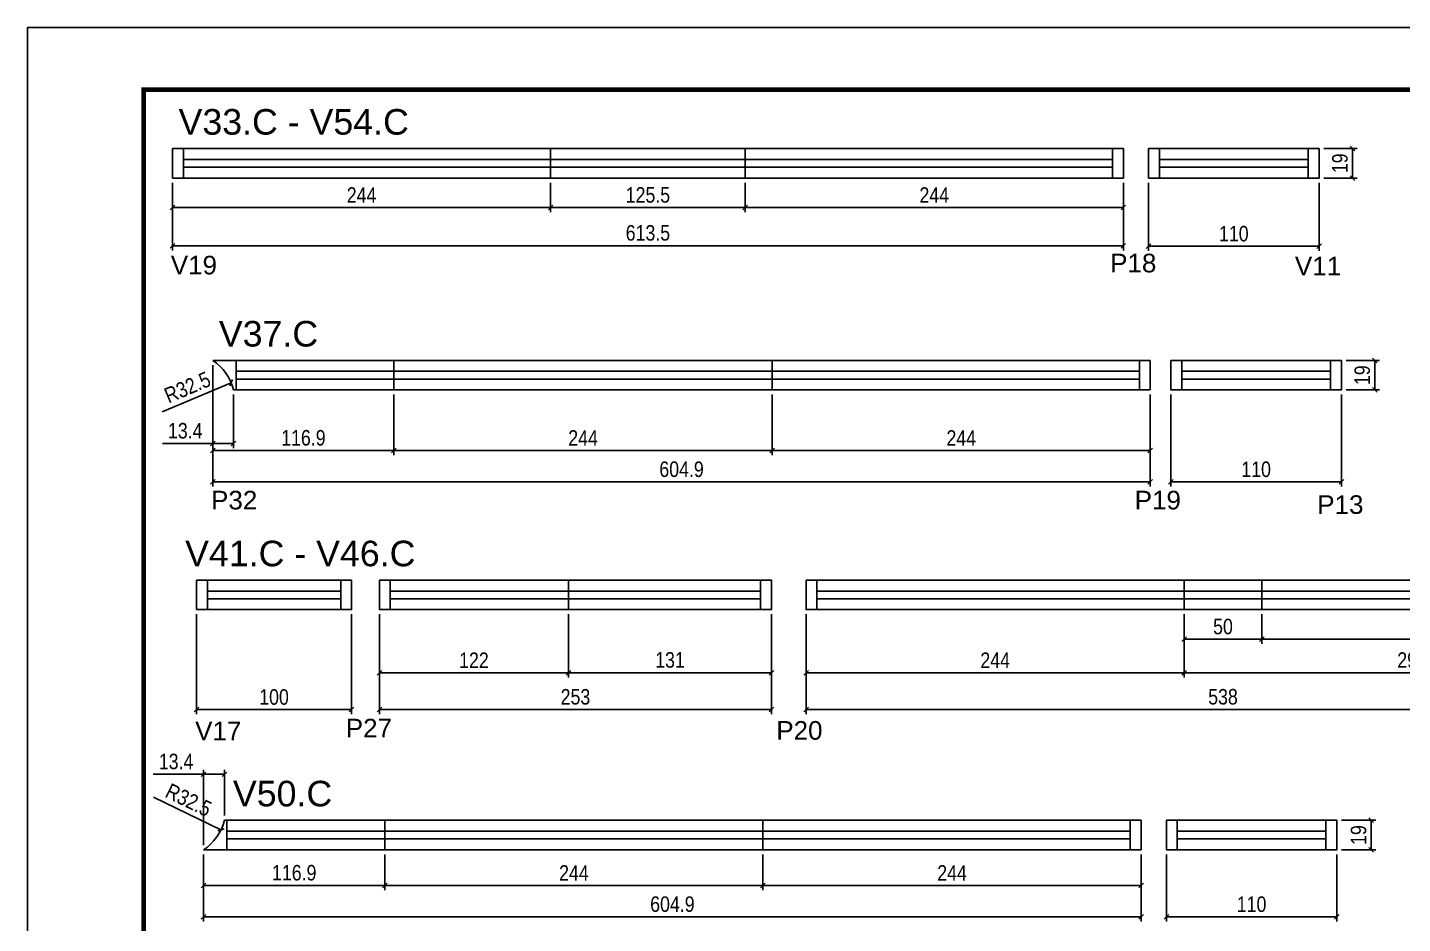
# Model space of a CAD drawing. Header units: millimetres. Extents: x 2012 to 8337, y 304 to 4842.
# Drawn here: x 2012 to 2899, y 776 to 1354 of the extents above; entities that cross this region are included whole.
import ezdxf

# ---------------------------------------------------------------- set-up
doc = ezdxf.new("R2010")
doc.units = ezdxf.units.MM
doc.linetypes.add('DASHED', pattern=[0.75, 0.5, -0.25])
for name, color, linetype in [('222', 6, 'Continuous'), ('5', 5, 'Continuous'), ('COTA', 241, 'Continuous'), ('NOMENCLATURA', 7, 'Continuous'), ('Painéis', 200, 'Continuous'), ('SARR_2.2x7', 40, 'Continuous')]:
    doc.layers.add(name, color=color, linetype=linetype)
doc.layers.add('Folhas', color=255, linetype='Continuous', lineweight=9)
doc.layers.add('SARRAFO DE PRESSAO', color=251, linetype='DASHED', lineweight=9)
doc.layers.add('Laje_Perimetro', color=7, linetype='Continuous', plot=False)
doc.styles.add('COTA TECNICA', font='techl___.ttf', dxfattribs={"height": 10})
doc.styles.add('COTA TECNICA-50', font='techl___.ttf', dxfattribs={"height": 10})
doc.styles.get("Standard").update_dxf_attribs({"font": 'arial.ttf'})
doc.dimstyles.new('COTA PAINEL-50', dxfattribs={"dimtxt": 10, "dimasz": 3, "dimexe": 3, "dimexo": 3, "dimgap": 3, "dimtad": 1, "dimdec": 1, "dimzin": 12, "dimdsep": 46, "dimtxsty": 'COTA TECNICA-50', "dimblk1": 'OBLIQUE', "dimblk2": 'OBLIQUE', "dimsah": 1, "dimcen": 0.9, "dimclrd": 4, "dimclre": 4, "dimclrt": 240, "dimadec": 1, "dimazin": 3, "dimtfac": 1, "dimtdec": 1, "dimtmove": 0, "dimatfit": 3, "dimfxl": 1, "dimtolj": 1, "dimtzin": 12, "dimarcsym": 0})
doc.dimstyles.new('PAINEL', dxfattribs={"dimtxt": 10, "dimasz": 3, "dimexe": 3, "dimexo": 3, "dimgap": 3, "dimtad": 1, "dimdec": 1, "dimzin": 12, "dimdsep": 46, "dimtxsty": 'COTA TECNICA', "dimblk1": 'OBLIQUE', "dimblk2": 'OBLIQUE', "dimsah": 1, "dimcen": 0.9, "dimclrd": 4, "dimclre": 4, "dimclrt": 240, "dimadec": 1, "dimazin": 3, "dimtfac": 1, "dimtdec": 1, "dimtmove": 0, "dimatfit": 3, "dimfxl": 1, "dimtolj": 1, "dimtzin": 12, "dimarcsym": 0})

# ---------------------------------------------------------------- blocks, each defined once
blk = doc.blocks.new('9999999999')
at = {"layer": 'Folhas'}
blk.add_lwpolyline([(98138.98, 34190.21), (99623.98, 34190.21), (99623.98, 35240.21), (98138.98, 35240.21)], close=True, dxfattribs=at)
at = {"layer": 'Folhas', "color": 30, "const_width": 3}
blk.add_lwpolyline([(98213.98, 34230.21), (99583.98, 34230.21), (99583.98, 35200.21), (98213.98, 35200.21)], close=True, dxfattribs=at)
blk = doc.blocks.new('_Oblique')
at = {"color": 0, "linetype": 'ByBlock', "lineweight": -2}
blk.add_line((-0.5, -0.5), (0.5, 0.5), dxfattribs=at)
blk = doc.blocks.new('*D256')
at = {"layer": 'COTA', "color": 4, "linetype": 'ByBlock', "lineweight": -2, "transparency": 16777216}
for p, q in [((2105.34, 1254.16), (2105.34, 1235.1)), ((2349.34, 1254.16), (2349.34, 1235.1)), ((2105.34, 1238.1), (2349.34, 1238.1))]:
    blk.add_line(p, q, dxfattribs=at)
at = {"layer": 'Defpoints', "color": 0, "linetype": 'ByBlock', "transparency": 16777216}
for p in [(2105.34, 1257.16), (2349.34, 1257.16), (2349.34, 1238.1)]:
    blk.add_point(p, dxfattribs=at)
at = {"layer": 'COTA', "color": 4, "linetype": 'ByBlock', "lineweight": -2, "transparency": 16777216, "xscale": 3, "yscale": 3, "zscale": 3, "rotation": 180}
blk.add_blockref('_Oblique', (2105.34, 1238.1), dxfattribs=at)
at = {"layer": 'COTA', "color": 4, "linetype": 'ByBlock', "lineweight": -2, "transparency": 16777216, "xscale": 3, "yscale": 3, "zscale": 3}
blk.add_blockref('_Oblique', (2349.34, 1238.1), dxfattribs=at)
at = {"layer": 'COTA', "color": 240, "linetype": 'ByBlock', "transparency": 16777216, "insert": (2227.34, 1246.18), "char_height": 10, "attachment_point": 5, "style": 'COTA TECNICA-50'}
blk.add_mtext('\\A1;244', dxfattribs=at)
blk = doc.blocks.new('*D257')
at = {"layer": 'COTA', "color": 4, "linetype": 'ByBlock', "lineweight": -2, "transparency": 16777216}
for p, q in [((2474.84, 1254.16), (2474.84, 1235.1)), ((2718.84, 1254.16), (2718.84, 1235.1)), ((2474.84, 1238.1), (2718.84, 1238.1))]:
    blk.add_line(p, q, dxfattribs=at)
at = {"layer": 'Defpoints', "color": 0, "linetype": 'ByBlock', "transparency": 16777216}
for p in [(2474.84, 1257.16), (2718.84, 1257.16), (2718.84, 1238.1)]:
    blk.add_point(p, dxfattribs=at)
at = {"layer": 'COTA', "color": 4, "linetype": 'ByBlock', "lineweight": -2, "transparency": 16777216, "xscale": 3, "yscale": 3, "zscale": 3, "rotation": 180}
blk.add_blockref('_Oblique', (2474.84, 1238.1), dxfattribs=at)
at = {"layer": 'COTA', "color": 4, "linetype": 'ByBlock', "lineweight": -2, "transparency": 16777216, "xscale": 3, "yscale": 3, "zscale": 3}
blk.add_blockref('_Oblique', (2718.84, 1238.1), dxfattribs=at)
at = {"layer": 'COTA', "color": 240, "linetype": 'ByBlock', "transparency": 16777216, "insert": (2596.84, 1246.18), "char_height": 10, "attachment_point": 5, "style": 'COTA TECNICA-50'}
blk.add_mtext('\\A1;244', dxfattribs=at)
blk = doc.blocks.new('*D413')
at = {"layer": 'COTA', "color": 4, "lineweight": -2, "transparency": 16777216}
for p, q in [((2105.34, 1254.16), (2105.34, 1210.52)), ((2718.84, 1254.16), (2718.84, 1210.52)), ((2105.34, 1213.52), (2718.84, 1213.52))]:
    blk.add_line(p, q, dxfattribs=at)
at = {"layer": 'Defpoints', "color": 0, "transparency": 16777216}
for p in [(2105.34, 1257.16), (2718.84, 1257.16), (2718.84, 1213.52)]:
    blk.add_point(p, dxfattribs=at)
at = {"layer": 'COTA', "color": 4, "lineweight": -2, "transparency": 16777216, "xscale": 3, "yscale": 3, "zscale": 3, "rotation": 180}
blk.add_blockref('_Oblique', (2105.34, 1213.52), dxfattribs=at)
at = {"layer": 'COTA', "color": 4, "lineweight": -2, "transparency": 16777216, "xscale": 3, "yscale": 3, "zscale": 3}
blk.add_blockref('_Oblique', (2718.84, 1213.52), dxfattribs=at)
at = {"layer": 'COTA', "color": 240, "transparency": 16777216, "insert": (2412.09, 1221.74), "char_height": 10, "attachment_point": 5, "style": 'COTA TECNICA'}
blk.add_mtext('\\A1;613.5', dxfattribs=at)
blk = doc.blocks.new('*D258')
at = {"layer": 'COTA', "color": 4, "linetype": 'ByBlock', "lineweight": -2, "transparency": 16777216}
for p, q in [((2349.34, 1254.16), (2349.34, 1235.1)), ((2474.84, 1254.16), (2474.84, 1235.1)), ((2349.34, 1238.1), (2474.84, 1238.1))]:
    blk.add_line(p, q, dxfattribs=at)
at = {"layer": 'Defpoints', "color": 0, "linetype": 'ByBlock', "transparency": 16777216}
for p in [(2349.34, 1257.16), (2474.84, 1257.16), (2474.84, 1238.1)]:
    blk.add_point(p, dxfattribs=at)
at = {"layer": 'COTA', "color": 4, "linetype": 'ByBlock', "lineweight": -2, "transparency": 16777216, "xscale": 3, "yscale": 3, "zscale": 3, "rotation": 180}
blk.add_blockref('_Oblique', (2349.34, 1238.1), dxfattribs=at)
at = {"layer": 'COTA', "color": 4, "linetype": 'ByBlock', "lineweight": -2, "transparency": 16777216, "xscale": 3, "yscale": 3, "zscale": 3}
blk.add_blockref('_Oblique', (2474.84, 1238.1), dxfattribs=at)
at = {"layer": 'COTA', "color": 240, "linetype": 'ByBlock', "transparency": 16777216, "insert": (2412.09, 1246.21), "char_height": 10, "attachment_point": 5, "style": 'COTA TECNICA-50'}
blk.add_mtext('\\A1;125.5', dxfattribs=at)
blk = doc.blocks.new('*D414')
at = {"layer": 'COTA', "color": 4, "lineweight": -2, "transparency": 16777216}
for p, q in [((2735.11, 1254.16), (2735.11, 1210.15)), ((2845.11, 1254.16), (2845.11, 1210.15)), ((2735.11, 1213.15), (2845.11, 1213.15))]:
    blk.add_line(p, q, dxfattribs=at)
at = {"layer": 'Defpoints', "color": 0, "transparency": 16777216}
for p in [(2735.11, 1257.16), (2845.11, 1257.16), (2845.11, 1213.15)]:
    blk.add_point(p, dxfattribs=at)
at = {"layer": 'COTA', "color": 4, "lineweight": -2, "transparency": 16777216, "xscale": 3, "yscale": 3, "zscale": 3, "rotation": 180}
blk.add_blockref('_Oblique', (2735.11, 1213.15), dxfattribs=at)
at = {"layer": 'COTA', "color": 4, "lineweight": -2, "transparency": 16777216, "xscale": 3, "yscale": 3, "zscale": 3}
blk.add_blockref('_Oblique', (2845.11, 1213.15), dxfattribs=at)
at = {"layer": 'COTA', "color": 240, "transparency": 16777216, "insert": (2790.11, 1221.25), "char_height": 10, "attachment_point": 5, "style": 'COTA TECNICA'}
blk.add_mtext('\\A1;110', dxfattribs=at)
blk = doc.blocks.new('*D415')
at = {"layer": 'Defpoints', "color": 0, "transparency": 16777216}
for p in [(2845.11, 1276.16), (2866.71, 1276.16), (2845.11, 1257.16)]:
    blk.add_point(p, dxfattribs=at)
at = {"layer": 'Painéis', "color": 4, "lineweight": -2, "transparency": 16777216}
for p, q in [((2848.11, 1276.16), (2869.71, 1276.16)), ((2866.71, 1257.16), (2866.71, 1276.16)), ((2848.11, 1257.16), (2869.71, 1257.16))]:
    blk.add_line(p, q, dxfattribs=at)
at = {"layer": 'Painéis', "color": 4, "lineweight": -2, "transparency": 16777216, "xscale": 3, "yscale": 3, "zscale": 3}
for p, rotation in [((2866.71, 1276.16), 90), ((2866.71, 1257.16), 270)]:
    blk.add_blockref('_Oblique', p, dxfattribs=dict(at, rotation=rotation))
at = {"layer": 'Painéis', "color": 240, "transparency": 16777216, "insert": (2858.62, 1266.66), "char_height": 10, "attachment_point": 5, "rotation": 90, "style": 'COTA TECNICA'}
blk.add_mtext('\\A1;19', dxfattribs=at)
blk = doc.blocks.new('*D259')
at = {"layer": 'Defpoints', "color": 0, "transparency": 16777216}
for p in [(2248.25, 1120.53), (2492.25, 1120.53), (2492.25, 1081.47)]:
    blk.add_point(p, dxfattribs=at)
at = {"layer": 'Painéis', "color": 4, "lineweight": -2, "transparency": 16777216}
for p, q in [((2248.25, 1117.53), (2248.25, 1078.47)), ((2492.25, 1117.53), (2492.25, 1078.47)), ((2248.25, 1081.47), (2492.25, 1081.47))]:
    blk.add_line(p, q, dxfattribs=at)
at = {"layer": 'Painéis', "color": 4, "lineweight": -2, "transparency": 16777216, "xscale": 3, "yscale": 3, "zscale": 3, "rotation": 180}
blk.add_blockref('_Oblique', (2248.25, 1081.47), dxfattribs=at)
at = {"layer": 'Painéis', "color": 4, "lineweight": -2, "transparency": 16777216, "xscale": 3, "yscale": 3, "zscale": 3}
blk.add_blockref('_Oblique', (2492.25, 1081.47), dxfattribs=at)
at = {"layer": 'Painéis', "color": 240, "transparency": 16777216, "insert": (2370.25, 1089.54), "char_height": 10, "attachment_point": 5, "style": 'COTA TECNICA'}
blk.add_mtext('\\A1;244', dxfattribs=at)
blk = doc.blocks.new('*D260')
at = {"layer": 'Defpoints', "color": 0, "transparency": 16777216}
for p in [(2492.25, 1120.53), (2736.25, 1120.53), (2736.25, 1081.47)]:
    blk.add_point(p, dxfattribs=at)
at = {"layer": 'Painéis', "color": 4, "lineweight": -2, "transparency": 16777216}
for p, q in [((2492.25, 1117.53), (2492.25, 1078.47)), ((2736.25, 1117.53), (2736.25, 1078.47)), ((2492.25, 1081.47), (2736.25, 1081.47))]:
    blk.add_line(p, q, dxfattribs=at)
at = {"layer": 'Painéis', "color": 4, "lineweight": -2, "transparency": 16777216, "xscale": 3, "yscale": 3, "zscale": 3, "rotation": 180}
blk.add_blockref('_Oblique', (2492.25, 1081.47), dxfattribs=at)
at = {"layer": 'Painéis', "color": 4, "lineweight": -2, "transparency": 16777216, "xscale": 3, "yscale": 3, "zscale": 3}
blk.add_blockref('_Oblique', (2736.25, 1081.47), dxfattribs=at)
at = {"layer": 'Painéis', "color": 240, "transparency": 16777216, "insert": (2614.25, 1089.54), "char_height": 10, "attachment_point": 5, "style": 'COTA TECNICA'}
blk.add_mtext('\\A1;244', dxfattribs=at)
blk = doc.blocks.new('*D418')
at = {"layer": 'Defpoints', "color": 0, "transparency": 16777216}
for p in [(2131.34, 1139.53), (2248.25, 1120.53), (2131.34, 1081.47)]:
    blk.add_point(p, dxfattribs=at)
at = {"layer": 'Painéis', "color": 4, "lineweight": -2, "transparency": 16777216}
for p, q in [((2131.34, 1136.53), (2131.34, 1078.47)), ((2248.25, 1117.53), (2248.25, 1078.47)), ((2248.25, 1081.47), (2131.34, 1081.47))]:
    blk.add_line(p, q, dxfattribs=at)
at = {"layer": 'Painéis', "color": 4, "lineweight": -2, "transparency": 16777216, "xscale": 3, "yscale": 3, "zscale": 3, "rotation": 180}
blk.add_blockref('_Oblique', (2131.34, 1081.47), dxfattribs=at)
at = {"layer": 'Painéis', "color": 4, "lineweight": -2, "transparency": 16777216, "xscale": 3, "yscale": 3, "zscale": 3}
blk.add_blockref('_Oblique', (2248.25, 1081.47), dxfattribs=at)
at = {"layer": 'Painéis', "color": 240, "transparency": 16777216, "insert": (2189.79, 1089.6), "char_height": 10, "attachment_point": 5, "style": 'COTA TECNICA'}
blk.add_mtext('\\A1;116.9', dxfattribs=at)
blk = doc.blocks.new('*D419')
at = {"layer": 'Defpoints', "color": 0, "transparency": 16777216}
for p in [(2131.34, 1139.53), (2736.25, 1120.53), (2736.25, 1061.2)]:
    blk.add_point(p, dxfattribs=at)
at = {"layer": 'Painéis', "color": 4, "lineweight": -2, "transparency": 16777216}
for p, q in [((2131.34, 1136.53), (2131.34, 1058.2)), ((2736.25, 1117.53), (2736.25, 1058.2)), ((2131.34, 1061.2), (2736.25, 1061.2))]:
    blk.add_line(p, q, dxfattribs=at)
at = {"layer": 'Painéis', "color": 4, "lineweight": -2, "transparency": 16777216, "xscale": 3, "yscale": 3, "zscale": 3, "rotation": 180}
blk.add_blockref('_Oblique', (2131.34, 1061.2), dxfattribs=at)
at = {"layer": 'Painéis', "color": 4, "lineweight": -2, "transparency": 16777216, "xscale": 3, "yscale": 3, "zscale": 3}
blk.add_blockref('_Oblique', (2736.25, 1061.2), dxfattribs=at)
at = {"layer": 'Painéis', "color": 240, "transparency": 16777216, "insert": (2433.79, 1069.33), "char_height": 10, "attachment_point": 5, "style": 'COTA TECNICA'}
blk.add_mtext('\\A1;604.9', dxfattribs=at)
blk = doc.blocks.new('*D420')
at = {"layer": 'COTA', "color": 4, "lineweight": -2, "transparency": 16777216}
for p, q in [((2749.52, 1117.53), (2749.52, 1058.2)), ((2859.52, 1117.53), (2859.52, 1058.2)), ((2749.52, 1061.2), (2859.52, 1061.2))]:
    blk.add_line(p, q, dxfattribs=at)
at = {"layer": 'Defpoints', "color": 0, "transparency": 16777216}
for p in [(2749.52, 1120.53), (2859.52, 1120.53), (2859.52, 1061.2)]:
    blk.add_point(p, dxfattribs=at)
at = {"layer": 'COTA', "color": 4, "lineweight": -2, "transparency": 16777216, "xscale": 3, "yscale": 3, "zscale": 3, "rotation": 180}
blk.add_blockref('_Oblique', (2749.52, 1061.2), dxfattribs=at)
at = {"layer": 'COTA', "color": 4, "lineweight": -2, "transparency": 16777216, "xscale": 3, "yscale": 3, "zscale": 3}
blk.add_blockref('_Oblique', (2859.52, 1061.2), dxfattribs=at)
at = {"layer": 'COTA', "color": 240, "transparency": 16777216, "insert": (2804.52, 1069.3), "char_height": 10, "attachment_point": 5, "style": 'COTA TECNICA'}
blk.add_mtext('\\A1;110', dxfattribs=at)
blk = doc.blocks.new('*D421')
at = {"layer": 'Defpoints', "color": 0, "transparency": 16777216}
for p in [(2859.52, 1139.53), (2881.11, 1139.53), (2859.52, 1120.53)]:
    blk.add_point(p, dxfattribs=at)
at = {"layer": 'Painéis', "color": 4, "lineweight": -2, "transparency": 16777216}
for p, q in [((2862.52, 1139.53), (2884.11, 1139.53)), ((2881.11, 1120.53), (2881.11, 1139.53)), ((2862.52, 1120.53), (2884.11, 1120.53))]:
    blk.add_line(p, q, dxfattribs=at)
at = {"layer": 'Painéis', "color": 4, "lineweight": -2, "transparency": 16777216, "xscale": 3, "yscale": 3, "zscale": 3}
for p, rotation in [((2881.11, 1139.53), 90), ((2881.11, 1120.53), 270)]:
    blk.add_blockref('_Oblique', p, dxfattribs=dict(at, rotation=rotation))
at = {"layer": 'Painéis', "color": 240, "transparency": 16777216, "insert": (2873.02, 1130.03), "char_height": 10, "attachment_point": 5, "rotation": 90, "style": 'COTA TECNICA'}
blk.add_mtext('\\A1;19', dxfattribs=at)
blk = doc.blocks.new('*D422')
at = {"layer": 'Defpoints', "color": 0, "transparency": 16777216}
for p in [(2131.34, 1139.53), (2144.73, 1120.53), (2131.34, 1085.94)]:
    blk.add_point(p, dxfattribs=at)
at = {"layer": 'Painéis', "color": 4, "lineweight": -2, "transparency": 16777216}
for p, q in [((2131.34, 1136.53), (2131.34, 1082.94)), ((2144.73, 1117.53), (2144.73, 1082.94)), ((2131.34, 1085.94), (2098.8, 1085.94)), ((2144.73, 1085.94), (2131.34, 1085.94))]:
    blk.add_line(p, q, dxfattribs=at)
at = {"layer": 'Painéis', "color": 4, "lineweight": -2, "transparency": 16777216, "xscale": 3, "yscale": 3, "zscale": 3, "rotation": 180}
blk.add_blockref('_Oblique', (2131.34, 1085.94), dxfattribs=at)
at = {"layer": 'Painéis', "color": 4, "lineweight": -2, "transparency": 16777216, "xscale": 3, "yscale": 3, "zscale": 3}
blk.add_blockref('_Oblique', (2144.73, 1085.94), dxfattribs=at)
at = {"layer": 'Painéis', "color": 240, "transparency": 16777216, "insert": (2113.57, 1094.16), "char_height": 10, "attachment_point": 5, "style": 'COTA TECNICA'}
blk.add_mtext('\\A1;13.4', dxfattribs=at)
blk = doc.blocks.new('*D423')
at = {"layer": 'Defpoints', "color": 0, "transparency": 16777216}
for p in [(2143.18, 1125.21), (2113.25, 1112.53)]:
    blk.add_point(p, dxfattribs=at)
at = {"layer": 'Painéis', "color": 4, "lineweight": -2, "transparency": 16777216}
blk.add_line((2098.7, 1106.37), (2143.18, 1125.21), dxfattribs=at)
at = {"layer": 'Painéis', "color": 4, "lineweight": -2, "transparency": 16777216, "xscale": 3, "yscale": 3, "zscale": 3, "rotation": 22.95666572660379}
blk.add_blockref('_Oblique', (2143.18, 1125.21), dxfattribs=at)
at = {"layer": 'Painéis', "color": 240, "transparency": 16777216, "insert": (2114.97, 1122.19), "char_height": 10, "attachment_point": 5, "rotation": 22.95667, "style": 'COTA TECNICA'}
blk.add_mtext('\\A1;R32.5', dxfattribs=at)
blk = doc.blocks.new('*D308')
at = {"layer": 'COTA', "color": 4, "linetype": 'ByBlock', "lineweight": -2, "transparency": 16777216}
for p, q in [((2238.83, 975.85), (2238.83, 935.17)), ((2360.83, 975.85), (2360.83, 935.17)), ((2238.83, 938.17), (2360.83, 938.17))]:
    blk.add_line(p, q, dxfattribs=at)
at = {"layer": 'Defpoints', "color": 0, "linetype": 'ByBlock', "transparency": 16777216}
for p in [(2238.83, 978.85), (2360.83, 978.85), (2360.83, 938.17)]:
    blk.add_point(p, dxfattribs=at)
at = {"layer": 'COTA', "color": 4, "linetype": 'ByBlock', "lineweight": -2, "transparency": 16777216, "xscale": 3, "yscale": 3, "zscale": 3, "rotation": 180}
blk.add_blockref('_Oblique', (2238.83, 938.17), dxfattribs=at)
at = {"layer": 'COTA', "color": 4, "linetype": 'ByBlock', "lineweight": -2, "transparency": 16777216, "xscale": 3, "yscale": 3, "zscale": 3}
blk.add_blockref('_Oblique', (2360.83, 938.17), dxfattribs=at)
at = {"layer": 'COTA', "color": 240, "linetype": 'ByBlock', "transparency": 16777216, "insert": (2299.83, 946.23), "char_height": 10, "attachment_point": 5, "style": 'COTA TECNICA-50'}
blk.add_mtext('\\A1;122', dxfattribs=at)
blk = doc.blocks.new('*D309')
at = {"layer": 'COTA', "color": 4, "linetype": 'ByBlock', "lineweight": -2, "transparency": 16777216}
for p, q in [((2360.83, 975.85), (2360.83, 935.17)), ((2491.83, 975.85), (2491.83, 935.17)), ((2360.83, 938.17), (2491.83, 938.17))]:
    blk.add_line(p, q, dxfattribs=at)
at = {"layer": 'Defpoints', "color": 0, "linetype": 'ByBlock', "transparency": 16777216}
for p in [(2360.83, 978.85), (2491.83, 978.85), (2491.83, 938.17)]:
    blk.add_point(p, dxfattribs=at)
at = {"layer": 'COTA', "color": 4, "linetype": 'ByBlock', "lineweight": -2, "transparency": 16777216, "xscale": 3, "yscale": 3, "zscale": 3, "rotation": 180}
blk.add_blockref('_Oblique', (2360.83, 938.17), dxfattribs=at)
at = {"layer": 'COTA', "color": 4, "linetype": 'ByBlock', "lineweight": -2, "transparency": 16777216, "xscale": 3, "yscale": 3, "zscale": 3}
blk.add_blockref('_Oblique', (2491.83, 938.17), dxfattribs=at)
at = {"layer": 'COTA', "color": 240, "linetype": 'ByBlock', "transparency": 16777216, "insert": (2426.33, 946.39), "char_height": 10, "attachment_point": 5, "style": 'COTA TECNICA-50'}
blk.add_mtext('\\A1;131', dxfattribs=at)
blk = doc.blocks.new('*D445')
at = {"layer": 'COTA', "color": 4, "lineweight": -2, "transparency": 16777216}
for p, q in [((2238.83, 975.85), (2238.83, 911.38)), ((2491.83, 975.85), (2491.83, 911.38)), ((2238.83, 914.38), (2491.83, 914.38))]:
    blk.add_line(p, q, dxfattribs=at)
at = {"layer": 'Defpoints', "color": 0, "transparency": 16777216}
for p in [(2238.83, 978.85), (2491.83, 978.85), (2491.83, 914.38)]:
    blk.add_point(p, dxfattribs=at)
at = {"layer": 'COTA', "color": 4, "lineweight": -2, "transparency": 16777216, "xscale": 3, "yscale": 3, "zscale": 3, "rotation": 180}
blk.add_blockref('_Oblique', (2238.83, 914.38), dxfattribs=at)
at = {"layer": 'COTA', "color": 4, "lineweight": -2, "transparency": 16777216, "xscale": 3, "yscale": 3, "zscale": 3}
blk.add_blockref('_Oblique', (2491.83, 914.38), dxfattribs=at)
at = {"layer": 'COTA', "color": 240, "transparency": 16777216, "insert": (2365.33, 922.6), "char_height": 10, "attachment_point": 5, "style": 'COTA TECNICA'}
blk.add_mtext('\\A1;253', dxfattribs=at)
blk = doc.blocks.new('*D310')
at = {"layer": 'COTA', "color": 4, "linetype": 'ByBlock', "lineweight": -2, "transparency": 16777216}
for p, q in [((2514.14, 975.85), (2514.14, 935.17)), ((2758.14, 975.85), (2758.14, 935.17)), ((2514.14, 938.17), (2758.14, 938.17))]:
    blk.add_line(p, q, dxfattribs=at)
at = {"layer": 'Defpoints', "color": 0, "linetype": 'ByBlock', "transparency": 16777216}
for p in [(2514.14, 978.85), (2758.14, 978.85), (2758.14, 938.17)]:
    blk.add_point(p, dxfattribs=at)
at = {"layer": 'COTA', "color": 4, "linetype": 'ByBlock', "lineweight": -2, "transparency": 16777216, "xscale": 3, "yscale": 3, "zscale": 3, "rotation": 180}
blk.add_blockref('_Oblique', (2514.14, 938.17), dxfattribs=at)
at = {"layer": 'COTA', "color": 4, "linetype": 'ByBlock', "lineweight": -2, "transparency": 16777216, "xscale": 3, "yscale": 3, "zscale": 3}
blk.add_blockref('_Oblique', (2758.14, 938.17), dxfattribs=at)
at = {"layer": 'COTA', "color": 240, "linetype": 'ByBlock', "transparency": 16777216, "insert": (2636.14, 946.24), "char_height": 10, "attachment_point": 5, "style": 'COTA TECNICA-50'}
blk.add_mtext('\\A1;244', dxfattribs=at)
blk = doc.blocks.new('*D311')
at = {"layer": 'COTA', "color": 4, "linetype": 'ByBlock', "lineweight": -2, "transparency": 16777216}
for p, q in [((2808.14, 975.85), (2808.14, 956.8)), ((3052.14, 975.85), (3052.14, 956.8)), ((2808.14, 959.8), (3052.14, 959.8))]:
    blk.add_line(p, q, dxfattribs=at)
at = {"layer": 'Defpoints', "color": 0, "linetype": 'ByBlock', "transparency": 16777216}
for p in [(2808.14, 978.85), (3052.14, 978.85), (3052.14, 959.8)]:
    blk.add_point(p, dxfattribs=at)
at = {"layer": 'COTA', "color": 4, "linetype": 'ByBlock', "lineweight": -2, "transparency": 16777216, "xscale": 3, "yscale": 3, "zscale": 3, "rotation": 180}
blk.add_blockref('_Oblique', (2808.14, 959.8), dxfattribs=at)
at = {"layer": 'COTA', "color": 4, "linetype": 'ByBlock', "lineweight": -2, "transparency": 16777216, "xscale": 3, "yscale": 3, "zscale": 3}
blk.add_blockref('_Oblique', (3052.14, 959.8), dxfattribs=at)
at = {"layer": 'COTA', "color": 240, "linetype": 'ByBlock', "transparency": 16777216, "insert": (2930.14, 967.87), "char_height": 10, "attachment_point": 5, "style": 'COTA TECNICA-50'}
blk.add_mtext('\\A1;244', dxfattribs=at)
blk = doc.blocks.new('*D446')
at = {"layer": 'COTA', "color": 4, "lineweight": -2, "transparency": 16777216}
for p, q in [((2514.14, 975.85), (2514.14, 911.38)), ((3052.14, 975.85), (3052.14, 911.38)), ((2514.14, 914.38), (3052.14, 914.38))]:
    blk.add_line(p, q, dxfattribs=at)
at = {"layer": 'Defpoints', "color": 0, "transparency": 16777216}
for p in [(2514.14, 978.85), (3052.14, 978.85), (3052.14, 914.38)]:
    blk.add_point(p, dxfattribs=at)
at = {"layer": 'COTA', "color": 4, "lineweight": -2, "transparency": 16777216, "xscale": 3, "yscale": 3, "zscale": 3, "rotation": 180}
blk.add_blockref('_Oblique', (2514.14, 914.38), dxfattribs=at)
at = {"layer": 'COTA', "color": 4, "lineweight": -2, "transparency": 16777216, "xscale": 3, "yscale": 3, "zscale": 3}
blk.add_blockref('_Oblique', (3052.14, 914.38), dxfattribs=at)
at = {"layer": 'COTA', "color": 240, "transparency": 16777216, "insert": (2783.14, 922.62), "char_height": 10, "attachment_point": 5, "style": 'COTA TECNICA'}
blk.add_mtext('\\A1;538', dxfattribs=at)
blk = doc.blocks.new('*D312')
at = {"layer": 'COTA', "color": 4, "linetype": 'ByBlock', "lineweight": -2, "transparency": 16777216}
for p, q in [((2758.14, 975.85), (2758.14, 956.8)), ((2808.14, 975.85), (2808.14, 956.8)), ((2758.14, 959.8), (2808.14, 959.8))]:
    blk.add_line(p, q, dxfattribs=at)
at = {"layer": 'Defpoints', "color": 0, "linetype": 'ByBlock', "transparency": 16777216}
for p in [(2758.14, 978.85), (2808.14, 978.85), (2808.14, 959.8)]:
    blk.add_point(p, dxfattribs=at)
at = {"layer": 'COTA', "color": 4, "linetype": 'ByBlock', "lineweight": -2, "transparency": 16777216, "xscale": 3, "yscale": 3, "zscale": 3, "rotation": 180}
blk.add_blockref('_Oblique', (2758.14, 959.8), dxfattribs=at)
at = {"layer": 'COTA', "color": 4, "linetype": 'ByBlock', "lineweight": -2, "transparency": 16777216, "xscale": 3, "yscale": 3, "zscale": 3}
blk.add_blockref('_Oblique', (2808.14, 959.8), dxfattribs=at)
at = {"layer": 'COTA', "color": 240, "linetype": 'ByBlock', "transparency": 16777216, "insert": (2783.14, 967.91), "char_height": 10, "attachment_point": 5, "style": 'COTA TECNICA-50'}
blk.add_mtext('\\A1;50', dxfattribs=at)
blk = doc.blocks.new('*D313')
at = {"layer": 'Defpoints', "color": 0, "transparency": 16777216}
for p in [(2758.14, 978.85), (3052.14, 978.85), (3052.14, 938.17)]:
    blk.add_point(p, dxfattribs=at)
at = {"layer": 'Painéis', "color": 4, "lineweight": -2, "transparency": 16777216}
for p, q in [((2758.14, 975.85), (2758.14, 935.17)), ((3052.14, 975.85), (3052.14, 935.17)), ((2758.14, 938.17), (3052.14, 938.17))]:
    blk.add_line(p, q, dxfattribs=at)
at = {"layer": 'Painéis', "color": 4, "lineweight": -2, "transparency": 16777216, "xscale": 3, "yscale": 3, "zscale": 3, "rotation": 180}
blk.add_blockref('_Oblique', (2758.14, 938.17), dxfattribs=at)
at = {"layer": 'Painéis', "color": 4, "lineweight": -2, "transparency": 16777216, "xscale": 3, "yscale": 3, "zscale": 3}
blk.add_blockref('_Oblique', (3052.14, 938.17), dxfattribs=at)
at = {"layer": 'Painéis', "color": 240, "transparency": 16777216, "insert": (2905.14, 946.27), "char_height": 10, "attachment_point": 5, "style": 'COTA TECNICA'}
blk.add_mtext('\\A1;294', dxfattribs=at)
blk = doc.blocks.new('*D449')
at = {"layer": 'COTA', "color": 4, "lineweight": -2, "transparency": 16777216}
for p, q in [((2120.85, 975.85), (2120.85, 911.38)), ((2220.85, 975.85), (2220.85, 911.38)), ((2120.85, 914.38), (2220.85, 914.38))]:
    blk.add_line(p, q, dxfattribs=at)
at = {"layer": 'Defpoints', "color": 0, "transparency": 16777216}
for p in [(2120.85, 978.85), (2220.85, 978.85), (2220.85, 914.38)]:
    blk.add_point(p, dxfattribs=at)
at = {"layer": 'COTA', "color": 4, "lineweight": -2, "transparency": 16777216, "xscale": 3, "yscale": 3, "zscale": 3, "rotation": 180}
blk.add_blockref('_Oblique', (2120.85, 914.38), dxfattribs=at)
at = {"layer": 'COTA', "color": 4, "lineweight": -2, "transparency": 16777216, "xscale": 3, "yscale": 3, "zscale": 3}
blk.add_blockref('_Oblique', (2220.85, 914.38), dxfattribs=at)
at = {"layer": 'COTA', "color": 240, "transparency": 16777216, "insert": (2170.85, 922.48), "char_height": 10, "attachment_point": 5, "style": 'COTA TECNICA'}
blk.add_mtext('\\A1;100', dxfattribs=at)
blk = doc.blocks.new('*D315')
at = {"layer": 'Defpoints', "color": 0, "transparency": 16777216}
for p in [(2242.33, 824.03), (2486.33, 824.03), (2486.33, 801.03)]:
    blk.add_point(p, dxfattribs=at)
at = {"layer": 'Painéis', "color": 4, "lineweight": -2, "transparency": 16777216}
for p, q in [((2242.33, 821.03), (2242.33, 798.03)), ((2486.33, 821.03), (2486.33, 798.03)), ((2242.33, 801.03), (2486.33, 801.03))]:
    blk.add_line(p, q, dxfattribs=at)
at = {"layer": 'Painéis', "color": 4, "lineweight": -2, "transparency": 16777216, "xscale": 3, "yscale": 3, "zscale": 3, "rotation": 180}
blk.add_blockref('_Oblique', (2242.33, 801.03), dxfattribs=at)
at = {"layer": 'Painéis', "color": 4, "lineweight": -2, "transparency": 16777216, "xscale": 3, "yscale": 3, "zscale": 3}
blk.add_blockref('_Oblique', (2486.33, 801.03), dxfattribs=at)
at = {"layer": 'Painéis', "color": 240, "transparency": 16777216, "insert": (2364.33, 809.1), "char_height": 10, "attachment_point": 5, "style": 'COTA TECNICA'}
blk.add_mtext('\\A1;244', dxfattribs=at)
blk = doc.blocks.new('*D316')
at = {"layer": 'Defpoints', "color": 0, "transparency": 16777216}
for p in [(2486.33, 824.03), (2730.33, 824.03), (2730.33, 801.03)]:
    blk.add_point(p, dxfattribs=at)
at = {"layer": 'Painéis', "color": 4, "lineweight": -2, "transparency": 16777216}
for p, q in [((2486.33, 821.03), (2486.33, 798.03)), ((2730.33, 821.03), (2730.33, 798.03)), ((2486.33, 801.03), (2730.33, 801.03))]:
    blk.add_line(p, q, dxfattribs=at)
at = {"layer": 'Painéis', "color": 4, "lineweight": -2, "transparency": 16777216, "xscale": 3, "yscale": 3, "zscale": 3, "rotation": 180}
blk.add_blockref('_Oblique', (2486.33, 801.03), dxfattribs=at)
at = {"layer": 'Painéis', "color": 4, "lineweight": -2, "transparency": 16777216, "xscale": 3, "yscale": 3, "zscale": 3}
blk.add_blockref('_Oblique', (2730.33, 801.03), dxfattribs=at)
at = {"layer": 'Painéis', "color": 240, "transparency": 16777216, "insert": (2608.33, 809.1), "char_height": 10, "attachment_point": 5, "style": 'COTA TECNICA'}
blk.add_mtext('\\A1;244', dxfattribs=at)
blk = doc.blocks.new('*D317')
at = {"layer": 'Defpoints', "color": 0, "transparency": 16777216}
for p in [(2125.42, 824.03), (2242.33, 824.03), (2125.42, 801.03)]:
    blk.add_point(p, dxfattribs=at)
at = {"layer": 'Painéis', "color": 4, "lineweight": -2, "transparency": 16777216}
for p, q in [((2125.42, 821.03), (2125.42, 798.03)), ((2242.33, 821.03), (2242.33, 798.03)), ((2242.33, 801.03), (2125.42, 801.03))]:
    blk.add_line(p, q, dxfattribs=at)
at = {"layer": 'Painéis', "color": 4, "lineweight": -2, "transparency": 16777216, "xscale": 3, "yscale": 3, "zscale": 3, "rotation": 180}
blk.add_blockref('_Oblique', (2125.42, 801.03), dxfattribs=at)
at = {"layer": 'Painéis', "color": 4, "lineweight": -2, "transparency": 16777216, "xscale": 3, "yscale": 3, "zscale": 3}
blk.add_blockref('_Oblique', (2242.33, 801.03), dxfattribs=at)
at = {"layer": 'Painéis', "color": 240, "transparency": 16777216, "insert": (2183.88, 809.16), "char_height": 10, "attachment_point": 5, "style": 'COTA TECNICA'}
blk.add_mtext('\\A1;116.9', dxfattribs=at)
blk = doc.blocks.new('*D318')
at = {"layer": 'Defpoints', "color": 0, "transparency": 16777216}
for p in [(2125.42, 824.03), (2730.33, 824.03), (2730.33, 780.77)]:
    blk.add_point(p, dxfattribs=at)
at = {"layer": 'Painéis', "color": 4, "lineweight": -2, "transparency": 16777216}
for p, q in [((2125.42, 821.03), (2125.42, 777.77)), ((2730.33, 821.03), (2730.33, 777.77)), ((2125.42, 780.77), (2730.33, 780.77))]:
    blk.add_line(p, q, dxfattribs=at)
at = {"layer": 'Painéis', "color": 4, "lineweight": -2, "transparency": 16777216, "xscale": 3, "yscale": 3, "zscale": 3, "rotation": 180}
blk.add_blockref('_Oblique', (2125.42, 780.77), dxfattribs=at)
at = {"layer": 'Painéis', "color": 4, "lineweight": -2, "transparency": 16777216, "xscale": 3, "yscale": 3, "zscale": 3}
blk.add_blockref('_Oblique', (2730.33, 780.77), dxfattribs=at)
at = {"layer": 'Painéis', "color": 240, "transparency": 16777216, "insert": (2427.88, 788.9), "char_height": 10, "attachment_point": 5, "style": 'COTA TECNICA'}
blk.add_mtext('\\A1;604.9', dxfattribs=at)
blk = doc.blocks.new('*D452')
at = {"layer": 'Defpoints', "color": 0, "transparency": 16777216}
for p in [(2125.43, 872.67), (2138.84, 843.03), (2125.43, 824.03)]:
    blk.add_point(p, dxfattribs=at)
at = {"layer": 'Painéis', "color": 4, "lineweight": -2, "transparency": 16777216}
for p, q in [((2125.43, 872.67), (2092.89, 872.67)), ((2125.43, 827.03), (2125.43, 875.67)), ((2138.84, 872.67), (2125.43, 872.67)), ((2138.84, 846.03), (2138.84, 875.67))]:
    blk.add_line(p, q, dxfattribs=at)
at = {"layer": 'Painéis', "color": 4, "lineweight": -2, "transparency": 16777216, "xscale": 3, "yscale": 3, "zscale": 3, "rotation": 180}
blk.add_blockref('_Oblique', (2125.43, 872.67), dxfattribs=at)
at = {"layer": 'Painéis', "color": 4, "lineweight": -2, "transparency": 16777216, "xscale": 3, "yscale": 3, "zscale": 3}
blk.add_blockref('_Oblique', (2138.84, 872.67), dxfattribs=at)
at = {"layer": 'Painéis', "color": 240, "transparency": 16777216, "insert": (2107.66, 880.89), "char_height": 10, "attachment_point": 5, "style": 'COTA TECNICA'}
blk.add_mtext('\\A1;13.4', dxfattribs=at)
blk = doc.blocks.new('*D453')
at = {"layer": 'Defpoints', "color": 0, "transparency": 16777216}
for p in [(2107.34, 851.03), (2136.58, 836.84)]:
    blk.add_point(p, dxfattribs=at)
at = {"layer": 'Painéis', "color": 4, "lineweight": -2, "transparency": 16777216}
blk.add_line((2093.12, 857.93), (2136.58, 836.84), dxfattribs=at)
at = {"layer": 'Painéis', "color": 4, "lineweight": -2, "transparency": 16777216, "xscale": 3, "yscale": 3, "zscale": 3, "rotation": 334.1127249251082}
blk.add_blockref('_Oblique', (2136.58, 836.84), dxfattribs=at)
at = {"layer": 'Painéis', "color": 240, "transparency": 16777216, "insert": (2115.74, 856.09), "char_height": 10, "attachment_point": 5, "rotation": 334.11272, "style": 'COTA TECNICA'}
blk.add_mtext('\\A1;R32.5', dxfattribs=at)
blk = doc.blocks.new('*D454')
at = {"layer": 'COTA', "color": 4, "lineweight": -2, "transparency": 16777216}
for p, q in [((2746.6, 821.03), (2746.6, 777.77)), ((2856.6, 821.03), (2856.6, 777.77)), ((2746.6, 780.77), (2856.6, 780.77))]:
    blk.add_line(p, q, dxfattribs=at)
at = {"layer": 'Defpoints', "color": 0, "transparency": 16777216}
for p in [(2746.6, 824.03), (2856.6, 824.03), (2856.6, 780.77)]:
    blk.add_point(p, dxfattribs=at)
at = {"layer": 'COTA', "color": 4, "lineweight": -2, "transparency": 16777216, "xscale": 3, "yscale": 3, "zscale": 3, "rotation": 180}
blk.add_blockref('_Oblique', (2746.6, 780.77), dxfattribs=at)
at = {"layer": 'COTA', "color": 4, "lineweight": -2, "transparency": 16777216, "xscale": 3, "yscale": 3, "zscale": 3}
blk.add_blockref('_Oblique', (2856.6, 780.77), dxfattribs=at)
at = {"layer": 'COTA', "color": 240, "transparency": 16777216, "insert": (2801.6, 788.87), "char_height": 10, "attachment_point": 5, "style": 'COTA TECNICA'}
blk.add_mtext('\\A1;110', dxfattribs=at)
blk = doc.blocks.new('*D264')
at = {"layer": 'COTA', "color": 4, "lineweight": -2, "transparency": 16777216}
for p, q in [((2859.6, 843.03), (2881.72, 843.03)), ((2878.72, 824.03), (2878.72, 843.03)), ((2859.6, 824.03), (2881.72, 824.03))]:
    blk.add_line(p, q, dxfattribs=at)
at = {"layer": 'Defpoints', "color": 0, "transparency": 16777216}
for p in [(2856.6, 843.03), (2878.72, 843.03), (2856.6, 824.03)]:
    blk.add_point(p, dxfattribs=at)
at = {"layer": 'COTA', "color": 4, "lineweight": -2, "transparency": 16777216, "xscale": 3, "yscale": 3, "zscale": 3}
for p, rotation in [((2878.72, 843.03), 90), ((2878.72, 824.03), 270)]:
    blk.add_blockref('_Oblique', p, dxfattribs=dict(at, rotation=rotation))
at = {"layer": 'COTA', "color": 240, "transparency": 16777216, "insert": (2870.63, 833.53), "char_height": 10, "attachment_point": 5, "rotation": 90, "style": 'COTA TECNICA'}
blk.add_mtext('\\A1;19', dxfattribs=at)

msp = doc.modelspace()

# ---------------------------------------------------------------- linework, layer by layer
at = {"layer": '222'}
for centre, start, end in [((2113.25, 1112.53), 14.25003, 56.17784), ((2107.34, 851.03), 303.82216, 345.74997)]:
    msp.add_arc(centre, 32.5, start, end, dxfattribs=at)
at = {"layer": 'Laje_Perimetro'}
msp.add_lwpolyline([(3496.78, 1354.21), (2011.78, 1354.21), (2011.78, 304.21), (3496.78, 304.21)], close=True, dxfattribs=at)
at = {"layer": 'Painéis'}
for p, q in [((2131.34, 1139.53), (2736.25, 1139.53)), ((2248.25, 1120.53), (2248.25, 1139.53)), ((2492.25, 1120.53), (2492.25, 1139.53)), ((2736.25, 1139.53), (2736.25, 1120.53)), ((2736.25, 1120.53), (2144.73, 1120.53)), ((2730.33, 843.03), (2138.84, 843.03)), ((2242.33, 824.03), (2242.33, 843.03)), ((2486.33, 824.03), (2486.33, 843.03)), ((2730.33, 843.03), (2730.33, 824.03)), ((2125.43, 824.03), (2730.33, 824.03))]:
    msp.add_line(p, q, dxfattribs=at)
for points in [[(2349.34, 1257.16), (2105.34, 1257.16), (2105.34, 1276.16), (2349.34, 1276.16)], [(2474.84, 1257.16), (2349.34, 1257.16), (2349.34, 1276.16), (2474.84, 1276.16)], [(2474.84, 1276.16), (2718.84, 1276.16), (2718.84, 1257.16), (2474.84, 1257.16)], [(2735.11, 1276.16), (2845.11, 1276.16), (2845.11, 1257.16), (2735.11, 1257.16)], [(2749.52, 1139.53), (2859.52, 1139.53), (2859.52, 1120.53), (2749.52, 1120.53)], [(2120.85, 997.85), (2220.85, 997.85), (2220.85, 978.85), (2120.85, 978.85)], [(2360.83, 978.85), (2238.83, 978.85), (2238.83, 997.85), (2360.83, 997.85)], [(2360.83, 997.85), (2491.83, 997.85), (2491.83, 978.85), (2360.83, 978.85)], [(2758.14, 978.85), (2514.14, 978.85), (2514.14, 997.85), (2758.14, 997.85)], [(2808.14, 978.85), (2758.14, 978.85), (2758.14, 997.85), (2808.14, 997.85)], [(2808.14, 997.85), (3052.14, 997.85), (3052.14, 978.85), (2808.14, 978.85)], [(2746.6, 843.03), (2856.6, 843.03), (2856.6, 824.03), (2746.6, 824.03)]]:
    msp.add_lwpolyline(points, close=True, dxfattribs=at)
at = {"layer": 'SARR_2.2x7', "linetype": 'Continuous'}
for p, q in [((2112.34, 1276.16), (2112.34, 1257.16)), ((2349.34, 1269.16), (2112.34, 1269.16)), ((2474.84, 1269.16), (2349.34, 1269.16)), ((2711.84, 1269.16), (2474.84, 1269.16)), ((2711.84, 1276.16), (2711.84, 1257.16)), ((2742.11, 1276.16), (2742.11, 1257.16)), ((2838.11, 1269.16), (2742.11, 1269.16)), ((2838.11, 1276.16), (2838.11, 1257.16)), ((2112.34, 1264.16), (2349.34, 1264.16)), ((2349.34, 1264.16), (2474.84, 1264.16)), ((2474.84, 1264.16), (2711.84, 1264.16)), ((2742.11, 1264.16), (2838.11, 1264.16)), ((2146.34, 1139.53), (2146.34, 1120.53)), ((2729.25, 1139.53), (2729.25, 1120.53)), ((2756.52, 1139.53), (2756.52, 1120.53)), ((2852.52, 1139.53), (2852.52, 1120.53)), ((2248.25, 1132.53), (2146.34, 1132.53)), ((2146.34, 1127.53), (2248.25, 1127.53)), ((2492.25, 1132.53), (2248.25, 1132.53)), ((2248.25, 1127.53), (2492.25, 1127.53)), ((2729.25, 1132.53), (2492.25, 1132.53)), ((2492.25, 1127.53), (2729.25, 1127.53)), ((2852.52, 1132.53), (2756.52, 1132.53)), ((2756.52, 1127.53), (2852.52, 1127.53)), ((2127.85, 997.85), (2127.85, 978.85)), ((2213.85, 997.85), (2213.85, 978.85)), ((2245.83, 997.85), (2245.83, 978.85)), ((2484.83, 997.85), (2484.83, 978.85)), ((2521.14, 997.85), (2521.14, 978.85)), ((2213.85, 990.85), (2127.85, 990.85)), ((2127.85, 985.85), (2213.85, 985.85)), ((2360.83, 990.85), (2245.83, 990.85)), ((2245.83, 985.85), (2360.83, 985.85)), ((2484.83, 990.85), (2360.83, 990.85)), ((2360.83, 985.85), (2484.83, 985.85)), ((2758.14, 990.85), (2521.14, 990.85)), ((2521.14, 985.85), (2758.14, 985.85)), ((3045.14, 990.85), (2758.14, 990.85)), ((2758.14, 985.85), (3045.14, 985.85)), ((2140.42, 843.03), (2140.42, 824.03)), ((2723.33, 843.03), (2723.33, 824.03)), ((2753.6, 843.03), (2753.6, 824.03)), ((2849.6, 843.03), (2849.6, 824.03)), ((2242.33, 836.03), (2140.42, 836.03)), ((2486.33, 836.03), (2242.33, 836.03)), ((2723.33, 836.03), (2486.33, 836.03)), ((2849.6, 836.03), (2753.6, 836.03)), ((2140.42, 831.03), (2242.33, 831.03)), ((2242.33, 831.03), (2486.33, 831.03)), ((2486.33, 831.03), (2723.33, 831.03)), ((2753.6, 831.03), (2849.6, 831.03))]:
    msp.add_line(p, q, dxfattribs=at)

# ---------------------------------------------------------------- block references
at = {"layer": 'SARRAFO DE PRESSAO', "color": 6, "linetype": 'ByBlock'}
msp.add_blockref('9999999999', (-96127.2, -33886), dxfattribs=at)

# ---------------------------------------------------------------- texts
at = {"layer": '5', "linetype": 'Continuous'}
for s, p in [('V19', (2104.23, 1195.02)), ('P18', (2710.33, 1196.34)), ('V11', (2829.55, 1194.37)), ('P32', (2130.22, 1043.49)), ('P19', (2726.17, 1043.49)), ('P13', (2843.96, 1040.6)), ('V17', (2119.96, 894.68)), ('P27', (2217.14, 896.48)), ('P20', (2494.93, 895))]:
    msp.add_text(s, height=12, rotation=359.99996, dxfattribs=at).set_placement(p)
at = {"layer": 'NOMENCLATURA', "linetype": 'Continuous'}
for s, p in [('V33.C - V54.C', (2109.25, 1285.13)), ('V37.C', (2135.25, 1148.51)), ('V41.C - V46.C', (2113.48, 1006.83)), ('V50.C', (2144.33, 852))]:
    msp.add_text(s, height=16.5, dxfattribs=at).set_placement(p)

# ---------------------------------------------------------------- dimensions: what is measured, and where the dimension line sits
at = {"layer": 'COTA', "color": 1, "linetype": 'ByBlock'}
for base, p1, p2, picture, middle in [((2349.34, 1238.1), (2105.34, 1257.16), (2349.34, 1257.16), '*D256', (2227.34, 1246.18)), ((2474.84, 1238.1), (2349.34, 1257.16), (2474.84, 1257.16), '*D258', (2412.09, 1246.21)), ((2718.84, 1238.1), (2474.84, 1257.16), (2718.84, 1257.16), '*D257', (2596.84, 1246.18)), ((2360.83, 938.17), (2238.83, 978.85), (2360.83, 978.85), '*D308', (2299.83, 946.23)), ((2491.83, 938.17), (2360.83, 978.85), (2491.83, 978.85), '*D309', (2426.33, 946.39)), ((2758.14, 938.17), (2514.14, 978.85), (2758.14, 978.85), '*D310', (2636.14, 946.24)), ((2808.14, 959.8), (2758.14, 978.85), (2808.14, 978.85), '*D312', (2783.14, 967.91)), ((3052.14, 959.8), (2808.14, 978.85), (3052.14, 978.85), '*D311', (2930.14, 967.87))]:
    dim = msp.add_linear_dim(base=base, p1=p1, p2=p2, dimstyle='COTA PAINEL-50', override={"dimarcsym": 1}, dxfattribs=at)
    dim.commit()
    dim.dimension.update_dxf_attribs({"geometry": picture, "text_midpoint": middle})
at = {"layer": 'COTA'}
for base, p1, p2, picture, middle in [((2718.84, 1213.52), (2105.34, 1257.16), (2718.84, 1257.16), '*D413', (2412.09, 1221.74)), ((2845.11, 1213.15), (2735.11, 1257.16), (2845.11, 1257.16), '*D414', (2790.11, 1221.25)), ((2859.52, 1061.2), (2749.52, 1120.53), (2859.52, 1120.53), '*D420', (2804.52, 1069.3)), ((2220.85, 914.38), (2120.85, 978.85), (2220.85, 978.85), '*D449', (2170.85, 922.48)), ((2491.83, 914.38), (2238.83, 978.85), (2491.83, 978.85), '*D445', (2365.33, 922.6)), ((3052.14, 914.38), (2514.14, 978.85), (3052.14, 978.85), '*D446', (2783.14, 922.62)), ((2856.6, 780.77), (2746.6, 824.03), (2856.6, 824.03), '*D454', (2801.6, 788.87))]:
    dim = msp.add_linear_dim(base=base, p1=p1, p2=p2, dimstyle='PAINEL', dxfattribs=at)
    dim.commit()
    dim.dimension.update_dxf_attribs({"geometry": picture, "text_midpoint": middle})
dim = msp.add_linear_dim(base=(2878.72, 843.03), p1=(2856.6, 824.03), p2=(2856.6, 843.03), angle=90, dimstyle='PAINEL', dxfattribs=at)
dim.commit()
dim.dimension.update_dxf_attribs({"geometry": '*D264', "text_midpoint": (2870.63, 833.53)})
at = {"layer": 'Painéis'}
for base, p1, p2, picture, middle in [((2866.71, 1276.16), (2845.11, 1257.16), (2845.11, 1276.16), '*D415', (2858.62, 1266.66)), ((2881.11, 1139.53), (2859.52, 1120.53), (2859.52, 1139.53), '*D421', (2873.02, 1130.03))]:
    dim = msp.add_linear_dim(base=base, p1=p1, p2=p2, angle=90, dimstyle='PAINEL', dxfattribs=at)
    dim.commit()
    dim.dimension.update_dxf_attribs({"geometry": picture, "text_midpoint": middle})
for base, p1, p2, picture, middle in [((2131.34, 1085.94), (2144.73, 1120.53), (2131.34, 1139.53), '*D422', (2113.57, 1094.16)), ((2131.34, 1081.47), (2248.25, 1120.53), (2131.34, 1139.53), '*D418', (2189.79, 1089.6)), ((2736.25, 1061.2), (2131.34, 1139.53), (2736.25, 1120.53), '*D419', (2433.79, 1069.33)), ((2492.25, 1081.47), (2248.25, 1120.53), (2492.25, 1120.53), '*D259', (2370.25, 1089.54)), ((2736.25, 1081.47), (2492.25, 1120.53), (2736.25, 1120.53), '*D260', (2614.25, 1089.54)), ((3052.14, 938.17), (2758.14, 978.85), (3052.14, 978.85), '*D313', (2905.14, 946.27)), ((2125.43, 872.67), (2138.84, 843.03), (2125.43, 824.03), '*D452', (2107.66, 880.89)), ((2125.42, 801.03), (2242.33, 824.03), (2125.42, 824.03), '*D317', (2183.88, 809.16)), ((2730.33, 780.77), (2125.42, 824.03), (2730.33, 824.03), '*D318', (2427.88, 788.9)), ((2486.33, 801.03), (2242.33, 824.03), (2486.33, 824.03), '*D315', (2364.33, 809.1)), ((2730.33, 801.03), (2486.33, 824.03), (2730.33, 824.03), '*D316', (2608.33, 809.1))]:
    dim = msp.add_linear_dim(base=base, p1=p1, p2=p2, dimstyle='PAINEL', dxfattribs=at)
    dim.commit()
    dim.dimension.update_dxf_attribs({"geometry": picture, "text_midpoint": middle})
for center, mpoint, picture, middle in [((2113.25, 1112.53), (2143.18, 1125.21), '*D423', (2118.18, 1114.62)), ((2107.34, 851.03), (2136.58, 836.84), '*D453', (2112.15, 848.69))]:
    dim = msp.add_radius_dim(center=center, mpoint=mpoint, dimstyle='PAINEL', dxfattribs=at)
    dim.commit()
    dim.dimension.update_dxf_attribs({"geometry": picture, "text_midpoint": middle, "dimtype": 164})

doc.saveas('drawing.dxf')
